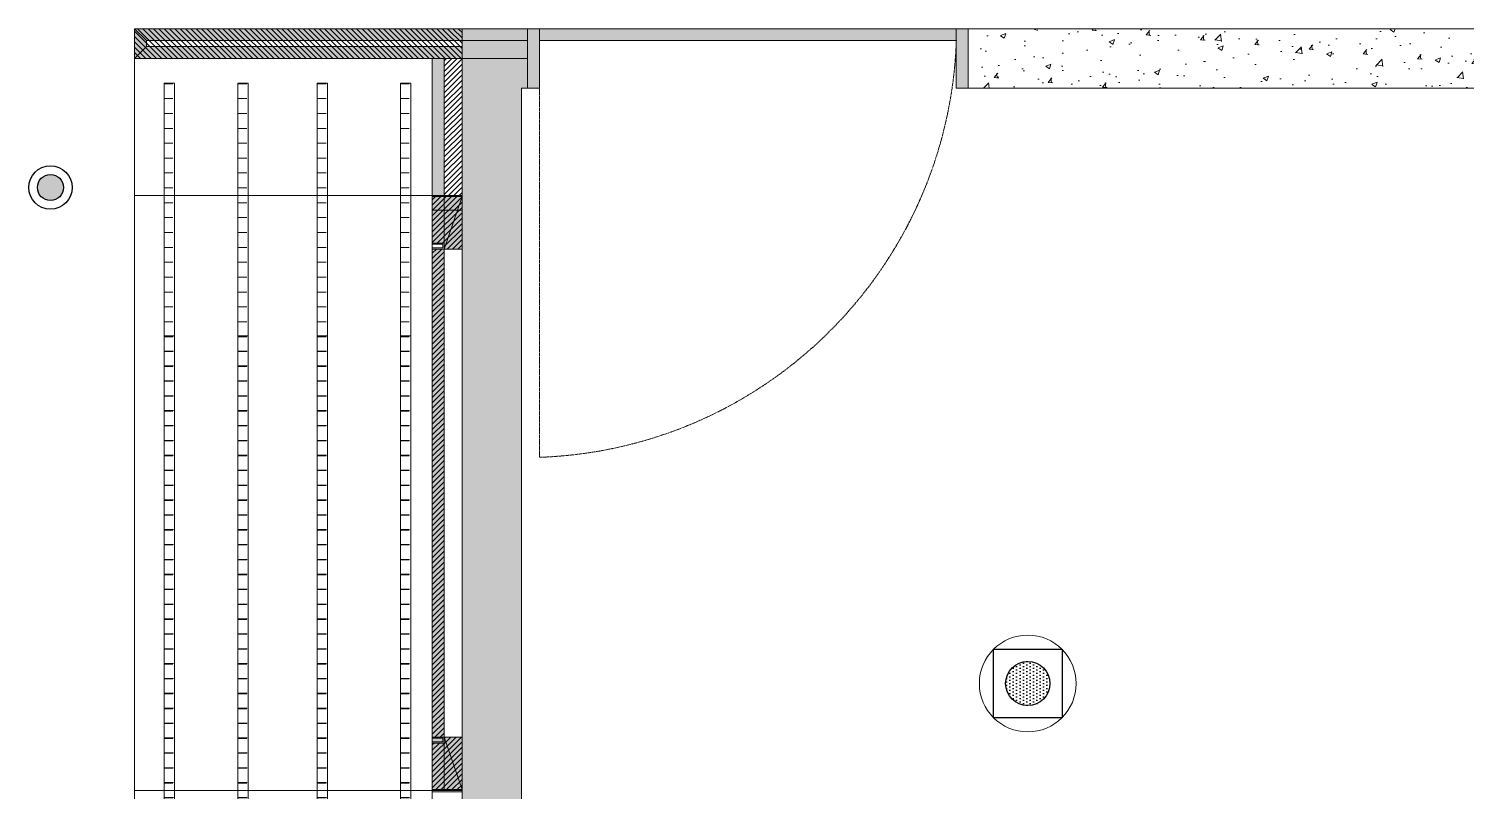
# Model space of a CAD drawing. Header units: millimetres. Extents: x 346472 to 732256, y -34068 to -15883.
# Drawn here: x 669427 to 671841, y -27201 to -25920 of the extents above; entities that cross this region are included whole.
import ezdxf

# ---------------------------------------------------------------- set-up
doc = ezdxf.new("R2010")
doc.units = ezdxf.units.MM
doc.header["$LTSCALE"] = 7
doc.linetypes.add('DASH', pattern=[0.35, 0.25, -0.1])
doc.linetypes.add('TRATTEGGIATA2', pattern=[9.525, 6.35, -3.175])
doc.layers.get('0').update_dxf_attribs({"lineweight": 0})
for name, color, linetype, lineweight in [('black lacquared metal', 1, 'Continuous', 9), ('EA7 furniture', 7, 'Continuous', 5), ('LIGHTING LAY OUT', 1, 'Continuous', 18), ('materials', 1, 'Continuous', 40), ('QUOTE', 251, 'Continuous', 5)]:
    doc.layers.add(name, color=color, linetype=linetype, lineweight=lineweight)
for name, color, linetype in [('LD_light', 253, 'Continuous'), ('mdf panels', 7, 'Continuous'), ('WALL', 7, 'Continuous'), ('walls', 7, 'Continuous'), ('消防', 5, 'Continuous')]:
    doc.layers.add(name, color=color, linetype=linetype)
pattern_1 = [(45, (295692.8057, -31476.3385), (-4.49012806, 4.49012806), [])]
pattern_2 = [(360, (662026.68, 165038.89), (1e-14, 25), [120, -15, 30, -15])]
pattern_3 = [(360, (661629.917, 165038.89), (1e-14, 25), [120, -15, 30, -15])]
pattern_4 = [(360, (661887.106, 165038.89), (1e-14, 25), [120, -15, 30, -15])]
pattern_5 = [(360, (661753.69, 165038.89), (1e-14, 25), [120, -15, 30, -15])]

# ---------------------------------------------------------------- blocks, each defined once
blk = doc.blocks.new('12333')
at = {"layer": 'LD_light'}
h = blk.add_hatch(dxfattribs=at)
h.set_pattern_fill('DOTS', color=6, scale=90.551181, angle=-90, style=0)
h.set_pattern_definition([(270, (572990.7953, 65339.9095), (5.65944882, -2.8297244), [0, -5.65944882])])
h.paths.add_polyline_path([(568486.6, -26655.3, 1), (568412.2, -26655.3, 1)])
at = {"layer": 'LD_light', "color": 6, "elevation": -2.1}
blk.add_lwpolyline([(568506.9, -26597.8), (568506.9, -26712.8), (568391.9, -26712.8), (568391.9, -26597.8)], close=True, dxfattribs=at)
at = {"layer": 'LD_light', "color": 6}
blk.add_circle((568449.4, -26655.3, -2.1), 37.2, dxfattribs=at)
at = {"layer": 'QUOTE', "color": 6, "lineweight": 5}
blk.add_circle((568449.4, -26655.3, -2.1), 81.3, dxfattribs=at)

msp = doc.modelspace()

# ---------------------------------------------------------------- hatches: boundary and pattern name
at = {"lineweight": 5, "ltscale": 100}
h = msp.add_hatch(color=0, dxfattribs=at)
h.dxf.hatch_style = 1
h.paths.add_polyline_path([(670154.7, -26289.6), (670154.7, -26201.6), (670124.7, -26289.6)], flags=17)
h.paths.add_polyline_path([(670154.7, -26201.6), (670124.7, -26201.6), (670124.7, -26289.6)])
h.paths.add_polyline_path([(670124.7, -26279.6), (670124.7, -26201.6), (670104.7, -26201.6), (670104.7, -26279.6)])
h.paths.add_polyline_path([(670124.7, -27197.6), (670124.7, -26289.6), (670104.7, -26289.6), (670104.7, -27197.6)])
h.paths.add_polyline_path([(670154.7, -27197.6), (670154.7, -27109.6), (670124.7, -27109.6)], flags=17)
h.paths.add_polyline_path([(670154.7, -27197.6), (670124.7, -27109.6), (670124.7, -27197.6)])
h = msp.add_hatch(color=8, dxfattribs=at)
h.dxf.hatch_style = 1
h.paths.add_polyline_path([(670154.7, -26289.6), (670154.7, -26201.6), (670124.7, -26289.6)], flags=17)
h.paths.add_polyline_path([(670154.7, -26201.6), (670124.7, -26201.6), (670124.7, -26289.6)])
h.paths.add_polyline_path([(670124.7, -26279.6), (670124.7, -26201.6), (670104.7, -26201.6), (670104.7, -26279.6)])
h.paths.add_polyline_path([(670124.7, -27197.6), (670124.7, -26289.6), (670104.7, -26289.6), (670104.7, -27197.6)])
h.paths.add_polyline_path([(670154.7, -27197.6), (670154.7, -27109.6), (670124.7, -27109.6)], flags=17)
h.paths.add_polyline_path([(670154.7, -27197.6), (670124.7, -27109.6), (670124.7, -27197.6)])
at = {"layer": 'EA7 furniture', "lineweight": 5}
h = msp.add_hatch(color=0, dxfattribs=at)
h.dxf.hatch_style = 1
h.paths.add_polyline_path([(670124.7, -25969.5), (670104.7, -25969.5), (670104.7, -26199.6), (670124.7, -26199.6)])
h = msp.add_hatch(color=8, dxfattribs=at)
h.dxf.hatch_style = 1
h.paths.add_polyline_path([(670124.7, -25969.5), (670104.7, -25969.5), (670104.7, -26199.6), (670124.7, -26199.6)])
at = {"layer": 'LIGHTING LAY OUT'}
h = msp.add_hatch(dxfattribs=at)
h.set_pattern_fill('ACAD_ISO08W100', color=1, scale=5)
h.set_pattern_definition([(360, (661629.23, 165463.095), (1e-14, 25), [120, -15, 30, -15])])
h.paths.add_polyline_path([(669654.3, -26011.1), (669654.3, -27961.6), (669671.8, -27961.6), (669671.8, -26011.1)])
h = msp.add_hatch(dxfattribs=at)
h.set_pattern_fill('ACAD_ISO08W100', color=8, scale=5)
h.set_pattern_definition([(360, (661629.23, 165463.095), (1e-14, 25), [120, -15, 30, -15])])
h.paths.add_polyline_path([(669654.3, -26011.1), (669654.3, -27961.6), (669671.8, -27961.6), (669671.8, -26011.1)])
h = msp.add_hatch(dxfattribs=at)
h.set_pattern_fill('ACAD_ISO08W100', color=1, scale=5)
h.set_pattern_definition([(360, (661753.003, 165463.095), (1e-14, 25), [120, -15, 30, -15])])
h.paths.add_polyline_path([(669778.1, -26011.1), (669778.1, -27961.6), (669795.6, -27961.6), (669795.6, -26011.1)])
h = msp.add_hatch(dxfattribs=at)
h.set_pattern_fill('ACAD_ISO08W100', color=8, scale=5)
h.set_pattern_definition([(360, (661753.003, 165463.095), (1e-14, 25), [120, -15, 30, -15])])
h.paths.add_polyline_path([(669778.1, -26011.1), (669778.1, -27961.6), (669795.6, -27961.6), (669795.6, -26011.1)])
h = msp.add_hatch(dxfattribs=at)
h.set_pattern_fill('ACAD_ISO08W100', color=1, scale=5)
h.set_pattern_definition([(360, (661886.42, 165463.095), (1e-14, 25), [120, -15, 30, -15])])
h.paths.add_polyline_path([(669911.5, -26011.1), (669911.5, -27961.6), (669929, -27961.6), (669929, -26011.1)])
h = msp.add_hatch(dxfattribs=at)
h.set_pattern_fill('ACAD_ISO08W100', color=8, scale=5)
h.set_pattern_definition([(360, (661886.42, 165463.095), (1e-14, 25), [120, -15, 30, -15])])
h.paths.add_polyline_path([(669911.5, -26011.1), (669911.5, -27961.6), (669929, -27961.6), (669929, -26011.1)])
h = msp.add_hatch(dxfattribs=at)
h.set_pattern_fill('ACAD_ISO08W100', color=1, scale=5)
h.set_pattern_definition([(360, (662025.993, 165463.095), (1e-14, 25), [120, -15, 30, -15])])
h.paths.add_polyline_path([(670051.1, -26011.1), (670051.1, -27961.6), (670068.6, -27961.6), (670068.6, -26011.1)])
h = msp.add_hatch(dxfattribs=at)
h.set_pattern_fill('ACAD_ISO08W100', color=8, scale=5)
h.set_pattern_definition([(360, (662025.993, 165463.095), (1e-14, 25), [120, -15, 30, -15])])
h.paths.add_polyline_path([(670051.1, -26011.1), (670051.1, -27961.6), (670068.6, -27961.6), (670068.6, -26011.1)])
h = msp.add_hatch(dxfattribs=at)
h.set_pattern_fill('ACAD_ISO08W100', color=1, scale=5)
h.set_pattern_definition(pattern_3)
h.paths.add_polyline_path([(669655, -26435.3), (669655, -28385.8), (669672.5, -28385.8), (669672.5, -26435.3)])
h = msp.add_hatch(dxfattribs=at)
h.set_pattern_fill('ACAD_ISO08W100', color=8, scale=5)
h.set_pattern_definition(pattern_3)
h.paths.add_polyline_path([(669655, -26435.3), (669655, -28385.8), (669672.5, -28385.8), (669672.5, -26435.3)])
h = msp.add_hatch(dxfattribs=at)
h.set_pattern_fill('ACAD_ISO08W100', color=1, scale=5)
h.set_pattern_definition(pattern_5)
h.paths.add_polyline_path([(669778.8, -26435.3), (669778.8, -28385.8), (669796.3, -28385.8), (669796.3, -26435.3)])
h = msp.add_hatch(dxfattribs=at)
h.set_pattern_fill('ACAD_ISO08W100', color=8, scale=5)
h.set_pattern_definition(pattern_5)
h.paths.add_polyline_path([(669778.8, -26435.3), (669778.8, -28385.8), (669796.3, -28385.8), (669796.3, -26435.3)])
h = msp.add_hatch(dxfattribs=at)
h.set_pattern_fill('ACAD_ISO08W100', color=1, scale=5)
h.set_pattern_definition(pattern_4)
h.paths.add_polyline_path([(669912.2, -26435.3), (669912.2, -28385.8), (669929.7, -28385.8), (669929.7, -26435.3)])
h = msp.add_hatch(dxfattribs=at)
h.set_pattern_fill('ACAD_ISO08W100', color=8, scale=5)
h.set_pattern_definition(pattern_4)
h.paths.add_polyline_path([(669912.2, -26435.3), (669912.2, -28385.8), (669929.7, -28385.8), (669929.7, -26435.3)])
h = msp.add_hatch(dxfattribs=at)
h.set_pattern_fill('ACAD_ISO08W100', color=1, scale=5)
h.set_pattern_definition(pattern_2)
h.paths.add_polyline_path([(670051.8, -26435.3), (670051.8, -28385.8), (670069.2, -28385.8), (670069.2, -26435.3)])
h = msp.add_hatch(dxfattribs=at)
h.set_pattern_fill('ACAD_ISO08W100', color=8, scale=5)
h.set_pattern_definition(pattern_2)
h.paths.add_polyline_path([(670051.8, -26435.3), (670051.8, -28385.8), (670069.2, -28385.8), (670069.2, -26435.3)])
at = {"layer": 'materials', "lineweight": 5}
h = msp.add_hatch(color=0, dxfattribs=at)
h.dxf.hatch_style = 1
h.paths.add_polyline_path([(670284.7, -25919.5), (670264.7, -25919.5), (670264.7, -25939.5), (670264.7, -26019.5), (670284.7, -26019.5)])
h = msp.add_hatch(color=8, dxfattribs=at)
h.dxf.hatch_style = 1
h.paths.add_polyline_path([(670284.7, -25919.5), (670264.7, -25919.5), (670264.7, -25939.5), (670264.7, -26019.5), (670284.7, -26019.5)])
h = msp.add_hatch(color=0, dxfattribs=at)
h.dxf.hatch_style = 1
h.paths.add_polyline_path([(671004.7, -25919.5), (670984.7, -25919.5), (670984.7, -25939.5), (670984.7, -26019.5), (671004.7, -26019.5)])
h = msp.add_hatch(color=8, dxfattribs=at)
h.dxf.hatch_style = 1
h.paths.add_polyline_path([(671004.7, -25919.5), (670984.7, -25919.5), (670984.7, -25939.5), (670984.7, -26019.5), (671004.7, -26019.5)])
at = {"layer": 'mdf panels', "lineweight": 5}
h = msp.add_hatch(dxfattribs=at)
h.set_pattern_fill('ANSI31', color=0, scale=2)
h.set_pattern_definition(pattern_1)
h.paths.add_polyline_path([(670124.7, -27119.6), (670124.7, -27197.6), (670104.7, -27197.6), (670104.7, -27119.6)])
h.paths.add_polyline_path([(670154.7, -27109.6), (670154.7, -27197.6), (670124.7, -27109.6)], flags=17)
h.paths.add_polyline_path([(670154.7, -27197.6), (670124.7, -27197.6), (670124.7, -27119.6), (670124.7, -27109.6)], flags=17)
h.paths.add_polyline_path([(670154.7, -26201.6), (670154.7, -26289.6), (670124.7, -26201.6)], flags=17)
h.paths.add_polyline_path([(670154.7, -26289.6), (670124.7, -26289.6), (670124.7, -26201.6)], flags=17)
h.paths.add_polyline_path([(670104.7, -26289.6), (670124.7, -26289.6), (670124.7, -27109.6), (670104.7, -27109.6)])
h.paths.add_polyline_path([(670124.7, -26279.6), (670104.7, -26279.6), (670104.7, -26201.6), (670124.7, -26201.6)])
h = msp.add_hatch(dxfattribs=at)
h.set_pattern_fill('ANSI31', color=8, scale=2)
h.set_pattern_definition(pattern_1)
h.paths.add_polyline_path([(670124.7, -27119.6), (670124.7, -27197.6), (670104.7, -27197.6), (670104.7, -27119.6)])
h.paths.add_polyline_path([(670154.7, -27109.6), (670154.7, -27197.6), (670124.7, -27109.6)], flags=17)
h.paths.add_polyline_path([(670154.7, -27197.6), (670124.7, -27197.6), (670124.7, -27119.6), (670124.7, -27109.6)], flags=17)
h.paths.add_polyline_path([(670154.7, -26201.6), (670154.7, -26289.6), (670124.7, -26201.6)], flags=17)
h.paths.add_polyline_path([(670154.7, -26289.6), (670124.7, -26289.6), (670124.7, -26201.6)], flags=17)
h.paths.add_polyline_path([(670104.7, -26289.6), (670124.7, -26289.6), (670124.7, -27109.6), (670104.7, -27109.6)])
h.paths.add_polyline_path([(670124.7, -26279.6), (670104.7, -26279.6), (670104.7, -26201.6), (670124.7, -26201.6)])
at = {"layer": 'WALL', "lineweight": 5}
h = msp.add_hatch(color=0, dxfattribs=at)
h.dxf.hatch_style = 1
h.paths.add_polyline_path([(669624.7, -25939.5), (669604.7, -25919.5), (670264.7, -25919.5), (670264.7, -25939.5)])
h = msp.add_hatch(color=0, dxfattribs=at)
h.dxf.hatch_style = 1
h.paths.add_polyline_path([(669604.7, -25969.5), (669604.7, -25919.5), (669624.7, -25939.5), (669624.7, -25949.5)])
h = msp.add_hatch(color=8, dxfattribs=at)
h.dxf.hatch_style = 1
h.paths.add_polyline_path([(669624.7, -25939.5), (669604.7, -25919.5), (670264.7, -25919.5), (670264.7, -25939.5)])
h = msp.add_hatch(color=8, dxfattribs=at)
h.dxf.hatch_style = 1
h.paths.add_polyline_path([(669604.7, -25969.5), (669604.7, -25919.5), (669624.7, -25939.5), (669624.7, -25949.5)])
h = msp.add_hatch(color=0, dxfattribs=at)
h.dxf.hatch_style = 1
h.paths.add_polyline_path([(670284.7, -25939.5), (670284.7, -25919.5), (670984.7, -25919.5), (670984.7, -25939.5)])
h = msp.add_hatch(color=8, dxfattribs=at)
h.dxf.hatch_style = 1
h.paths.add_polyline_path([(670284.7, -25939.5), (670284.7, -25919.5), (670984.7, -25919.5), (670984.7, -25939.5)])
h = msp.add_hatch(color=0, dxfattribs=at)
h.dxf.hatch_style = 1
h.paths.add_polyline_path([(669624.7, -25949.5), (669604.7, -25969.5), (670154.7, -25969.5), (670154.7, -25949.5)])
h = msp.add_hatch(color=8, dxfattribs=at)
h.dxf.hatch_style = 1
h.paths.add_polyline_path([(669624.7, -25949.5), (669604.7, -25969.5), (670154.7, -25969.5), (670154.7, -25949.5)])
at = {"layer": 'walls', "lineweight": 5}
h = msp.add_hatch(dxfattribs=at)
h.set_pattern_fill('AR-CONC', color=8, scale=0.5)
h.paths.add_polyline_path([(671004.7, -25919.5), (671920.6, -25919.5), (671920.6, -26019.5), (671004.7, -26019.5)])
h = msp.add_hatch(dxfattribs=at)
h.set_pattern_fill('AR-CONC', color=8, scale=0.5)
edge = h.paths.add_edge_path()
edge.add_arc((663310.5, -95834.4), 67668.4, 84.053864, 84.19498)
edge.add_line((670154.7, -28513), (670154.7, -25939.5))
edge.add_line((670154.7, -25939.5), (670264.7, -25939.5))
edge.add_line((670264.7, -25939.5), (670264.7, -26019.5))
edge.add_line((670264.7, -26019.5), (670254.7, -26019.5))
edge.add_line((670254.7, -26019.5), (670254.7, -28442.8))
edge.add_line((670254.7, -28442.8), (670328.8, -28450.5))
edge.add_line((670328.8, -28450.5), (670320.5, -28530.1))
h = msp.add_hatch(dxfattribs=at)
h.set_pattern_fill('AR-CONC', color=8, scale=0.5)
edge = h.paths.add_edge_path()
edge.add_arc((663310.5, -95834.4), 67668.4, 84.053864, 84.19498)
edge.add_line((670154.7, -28513), (670154.7, -25939.5))
edge.add_line((670154.7, -25939.5), (670264.7, -25939.5))
edge.add_line((670264.7, -25939.5), (670264.7, -26019.5))
edge.add_line((670264.7, -26019.5), (670254.7, -26019.5))
edge.add_line((670254.7, -26019.5), (670254.7, -28442.8))
edge.add_line((670254.7, -28442.8), (670328.8, -28450.5))
edge.add_line((670328.8, -28450.5), (670320.5, -28530.1))
at = {"layer": '消防', "ltscale": 2}
msp.add_hatch(color=5, dxfattribs=at).paths.add_polyline_path([(669485.4, -26186.3, 1), (669441.6, -26186.3, 1)])

# ---------------------------------------------------------------- linework, layer by layer
at = {"layer": 'black lacquared metal', "color": 0, "lineweight": 5, "elevation": -0.1}
for points in [[(670154.7, -27199.6), (670154.7, -26199.6), (669604.7, -26199.6), (669604.7, -27199.6)], [(670154.7, -26199.6), (670154.7, -26201.6), (670104.7, -26201.6), (670104.7, -26199.6)], [(670154.7, -27199.6), (670154.7, -27197.6), (670104.7, -27197.6), (670104.7, -27199.6)], [(670154.7, -27199.6), (670154.7, -27201.6), (670104.7, -27201.6), (670104.7, -27199.6)]]:
    msp.add_lwpolyline(points, close=True, dxfattribs=at)
at = {"layer": 'black lacquared metal', "color": 8, "lineweight": 5, "elevation": -0.1}
for points in [[(670154.7, -27199.6), (670154.7, -26199.6), (669604.7, -26199.6), (669604.7, -27199.6)], [(670154.7, -26199.6), (670154.7, -26201.6), (670104.7, -26201.6), (670104.7, -26199.6)], [(670154.7, -27199.6), (670154.7, -27197.6), (670104.7, -27197.6), (670104.7, -27199.6)], [(670154.7, -27199.6), (670154.7, -27201.6), (670104.7, -27201.6), (670104.7, -27199.6)]]:
    msp.add_lwpolyline(points, close=True, dxfattribs=at)
at = {"layer": 'black lacquared metal', "color": 0, "linetype": 'TRATTEGGIATA2', "lineweight": 5, "elevation": -0.1}
msp.add_lwpolyline([(670154.7, -27199.6), (670154.7, -26199.6), (670104.7, -26199.6), (670104.7, -27199.6)], close=True, dxfattribs=at)
msp.add_lwpolyline([(670154.7, -27199.6), (670154.7, -26199.6), (670104.7, -26199.6), (670104.7, -27199.6)], close=True, dxfattribs=at)
at = {"layer": 'black lacquared metal', "color": 8, "linetype": 'TRATTEGGIATA2', "lineweight": 5, "elevation": -0.1}
msp.add_lwpolyline([(670154.7, -27199.6), (670154.7, -26199.6), (670104.7, -26199.6), (670104.7, -27199.6)], close=True, dxfattribs=at)
msp.add_lwpolyline([(670154.7, -27199.6), (670154.7, -26199.6), (670104.7, -26199.6), (670104.7, -27199.6)], close=True, dxfattribs=at)
at = {"layer": 'EA7 furniture', "color": 0, "lineweight": 5}
for p, q in [((669604.7, -25969.5, 0.2), (669604.7, -25919.5, 0.2)), ((669604.7, -25919.5, 0.2), (670154.7, -25919.5, 0.2)), ((670154.7, -25919.5, 0.2), (669604.7, -25919.5, 0.2)), ((669604.7, -25919.5, 0.2), (669604.7, -25969.5, 0.2)), ((669604.7, -25919.5, 0.2), (670264.7, -25919.5, 0.2)), ((669604.7, -25969.5, 0.2), (669604.7, -25919.5, 0.2)), ((670154, -25919.5, 0.2), (670284.7, -25919.5, 0.2)), ((670154.7, -25919.5, 0.2), (670154.7, -25969.5, 0.2)), ((670154.7, -25919.5, 0.2), (670154.7, -25919.5, 0.2)), ((670264.7, -25919.5, 0.2), (670264.7, -25969.5, 0.2)), ((671004.7, -25919.5, 0.2), (671024.7, -25919.5, 0.1)), ((670154.7, -25969.5, 0.2), (670154.7, -25949.5, 0.2)), ((670154.7, -25969.5, 0.2), (669604.7, -25969.5, 0.2)), ((669604.7, -25969.5, 0.2), (670154.7, -25969.5, 0.2)), ((670264.7, -25969.5, 0.2), (669604.7, -25969.5, 0.2)), ((670104.7, -26224.3, 0.2), (670104.7, -25969.5, 0.2)), ((670124.7, -26224.3, 0.2), (670124.7, -25969.5, 0.2))]:
    msp.add_line(p, q, dxfattribs=at)
at = {"layer": 'EA7 furniture', "color": 8, "lineweight": 5}
for p, q in [((669604.7, -25969.5, 0.2), (669604.7, -25919.5, 0.2)), ((669604.7, -25919.5, 0.2), (670154.7, -25919.5, 0.2)), ((670154.7, -25919.5, 0.2), (669604.7, -25919.5, 0.2)), ((669604.7, -25919.5, 0.2), (669604.7, -25969.5, 0.2)), ((669604.7, -25919.5, 0.2), (670264.7, -25919.5, 0.2)), ((669604.7, -25969.5, 0.2), (669604.7, -25919.5, 0.2)), ((670154, -25919.5, 0.2), (670284.7, -25919.5, 0.2)), ((670154.7, -25919.5, 0.2), (670154.7, -25969.5, 0.2)), ((670154.7, -25919.5, 0.2), (670154.7, -25919.5, 0.2)), ((670264.7, -25919.5, 0.2), (670264.7, -25969.5, 0.2)), ((671004.7, -25919.5, 0.2), (671024.7, -25919.5, 0.1)), ((670154.7, -25969.5, 0.2), (670154.7, -25949.5, 0.2)), ((670154.7, -25969.5, 0.2), (669604.7, -25969.5, 0.2)), ((669604.7, -25969.5, 0.2), (670154.7, -25969.5, 0.2)), ((670264.7, -25969.5, 0.2), (669604.7, -25969.5, 0.2)), ((670104.7, -26224.3, 0.2), (670104.7, -25969.5, 0.2)), ((670124.7, -26224.3, 0.2), (670124.7, -25969.5, 0.2))]:
    msp.add_line(p, q, dxfattribs=at)
at = {"layer": 'EA7 furniture', "color": 0, "linetype": 'Continuous', "lineweight": 5}
for p, q in [((669650.5, -25969.5, 0.2), (669604.7, -25923.7, 0.2)), ((669659.5, -25969.5, 0.2), (669609.5, -25919.5, 0.2)), ((669668.5, -25969.5, 0.2), (669618.5, -25919.5, 0.2)), ((669677.5, -25969.5, 0.2), (669627.5, -25919.5, 0.2)), ((669686.4, -25969.5, 0.2), (669636.4, -25919.5, 0.2)), ((669695.4, -25969.5, 0.2), (669645.4, -25919.5, 0.2)), ((669704.4, -25969.5, 0.2), (669654.4, -25919.5, 0.2)), ((669713.4, -25969.5, 0.2), (669663.4, -25919.5, 0.2)), ((669722.4, -25969.5, 0.2), (669672.4, -25919.5, 0.2)), ((669731.3, -25969.5, 0.2), (669681.3, -25919.5, 0.2)), ((669740.3, -25969.5, 0.2), (669690.3, -25919.5, 0.2)), ((669749.3, -25969.5, 0.2), (669699.3, -25919.5, 0.2)), ((669758.3, -25969.5, 0.2), (669708.3, -25919.5, 0.2)), ((669767.3, -25969.5, 0.2), (669717.3, -25919.5, 0.2)), ((669776.2, -25969.5, 0.2), (669726.2, -25919.5, 0.2)), ((669785.2, -25969.5, 0.2), (669735.2, -25919.5, 0.2)), ((669794.2, -25969.5, 0.2), (669744.2, -25919.5, 0.2)), ((669803.2, -25969.5, 0.2), (669753.2, -25919.5, 0.2)), ((669812.2, -25969.5, 0.2), (669762.2, -25919.5, 0.2)), ((669821.1, -25969.5, 0.2), (669771.1, -25919.5, 0.2)), ((669830.1, -25969.5, 0.2), (669780.1, -25919.5, 0.2)), ((669839.1, -25969.5, 0.2), (669789.1, -25919.5, 0.2)), ((669848.1, -25969.5, 0.2), (669798.1, -25919.5, 0.2)), ((669857.1, -25969.5, 0.2), (669807.1, -25919.5, 0.2)), ((669866.1, -25969.5, 0.2), (669816.1, -25919.5, 0.2)), ((669875, -25969.5, 0.2), (669825, -25919.5, 0.2)), ((669884, -25969.5, 0.2), (669834, -25919.5, 0.2)), ((669893, -25969.5, 0.2), (669843, -25919.5, 0.2)), ((669902, -25969.5, 0.2), (669852, -25919.5, 0.2)), ((669911, -25969.5, 0.2), (669861, -25919.5, 0.2)), ((669919.9, -25969.5, 0.2), (669869.9, -25919.5, 0.2)), ((669928.9, -25969.5, 0.2), (669878.9, -25919.5, 0.2)), ((669937.9, -25969.5, 0.2), (669887.9, -25919.5, 0.2)), ((669946.9, -25969.5, 0.2), (669896.9, -25919.5, 0.2)), ((669955.9, -25969.5, 0.2), (669905.9, -25919.5, 0.2)), ((669964.8, -25969.5, 0.2), (669914.8, -25919.5, 0.2)), ((669973.8, -25969.5, 0.2), (669923.8, -25919.5, 0.2)), ((669982.8, -25969.5, 0.2), (669932.8, -25919.5, 0.2)), ((669991.8, -25969.5, 0.2), (669941.8, -25919.5, 0.2)), ((670000.8, -25969.5, 0.2), (669950.8, -25919.5, 0.2)), ((670009.7, -25969.5, 0.2), (669959.7, -25919.5, 0.2)), ((670018.7, -25969.5, 0.2), (669968.7, -25919.5, 0.2)), ((670027.7, -25969.5, 0.2), (669977.7, -25919.5, 0.2)), ((670036.7, -25969.5, 0.2), (669986.7, -25919.5, 0.2)), ((670045.7, -25969.5, 0.2), (669995.7, -25919.5, 0.2)), ((670054.6, -25969.5, 0.2), (670004.6, -25919.5, 0.2)), ((670063.6, -25969.5, 0.2), (670013.6, -25919.5, 0.2)), ((670072.6, -25969.5, 0.2), (670022.6, -25919.5, 0.2)), ((670081.6, -25969.5, 0.2), (670031.6, -25919.5, 0.2)), ((670090.6, -25969.5, 0.2), (670040.6, -25919.5, 0.2)), ((670099.5, -25969.5, 0.2), (670049.5, -25919.5, 0.2)), ((670108.5, -25969.5, 0.2), (670058.5, -25919.5, 0.2)), ((670117.5, -25969.5, 0.2), (670067.5, -25919.5, 0.2)), ((670126.5, -25969.5, 0.2), (670076.5, -25919.5, 0.2)), ((670135.5, -25969.5, 0.2), (670085.5, -25919.5, 0.2)), ((670144.4, -25969.5, 0.2), (670094.4, -25919.5, 0.2)), ((670153.4, -25969.5, 0.2), (670103.4, -25919.5, 0.2)), ((670154.7, -25961.8, 0.2), (670112.4, -25919.5, 0.2)), ((670154.7, -25952.9, 0.2), (670121.4, -25919.5, 0.2)), ((670154.7, -25943.9, 0.2), (670130.4, -25919.5, 0.2)), ((670154.7, -25934.9, 0.2), (670139.3, -25919.5, 0.2)), ((670154.7, -25925.9, 0.2), (670148.3, -25919.5, 0.2)), ((669641.5, -25969.5, 0.2), (669604.7, -25932.7, 0.2)), ((669632.6, -25969.5, 0.2), (669604.7, -25941.7, 0.2)), ((669623.6, -25969.5, 0.2), (669604.7, -25950.7, 0.2)), ((669614.6, -25969.5, 0.2), (669604.7, -25959.6, 0.2)), ((669605.6, -25969.5, 0.2), (669604.7, -25968.6, 0.2)), ((670124.7, -25973.3, 0.2), (670128.5, -25969.5, 0.2)), ((670124.7, -25982.3, 0.2), (670137.5, -25969.5, 0.2)), ((670124.7, -25991.3, 0.2), (670146.5, -25969.5, 0.2)), ((670124.7, -26000.3, 0.2), (670154.7, -25970.3, 0.2)), ((670124.7, -26009.3, 0.2), (670154.7, -25979.3, 0.2)), ((670124.7, -26018.2, 0.2), (670154.7, -25988.2, 0.2)), ((670124.7, -26027.2, 0.2), (670154.7, -25997.2, 0.2)), ((670124.7, -26036.2, 0.2), (670154.7, -26006.2, 0.2)), ((670124.7, -26045.2, 0.2), (670154.7, -26015.2, 0.2)), ((670124.7, -26054.2, 0.2), (670154.7, -26024.2, 0.2)), ((670124.7, -26063.1, 0.2), (670154.7, -26033.1, 0.2)), ((670124.7, -26072.1, 0.2), (670154.7, -26042.1, 0.2)), ((670124.7, -26081.1, 0.2), (670154.7, -26051.1, 0.2)), ((670124.7, -26090.1, 0.2), (670154.7, -26060.1, 0.2)), ((670124.7, -26099.1, 0.2), (670154.7, -26069.1, 0.2)), ((670124.7, -26108, 0.2), (670154.7, -26078, 0.2)), ((670124.7, -26117, 0.2), (670154.7, -26087, 0.2)), ((670124.7, -26126, 0.2), (670154.7, -26096, 0.2)), ((670124.7, -26135, 0.2), (670154.7, -26105, 0.2)), ((670124.7, -26144, 0.2), (670154.7, -26114, 0.2)), ((670124.7, -26152.9, 0.2), (670154.7, -26122.9, 0.2)), ((670124.7, -26161.9, 0.2), (670154.7, -26131.9, 0.2)), ((670124.7, -26170.9, 0.2), (670154.7, -26140.9, 0.2)), ((670124.7, -26179.9, 0.2), (670154.7, -26149.9, 0.2)), ((670124.7, -26188.9, 0.2), (670154.7, -26158.9, 0.2)), ((670124.7, -26197.9, 0.2), (670154.7, -26167.9, 0.2)), ((670131.9, -26199.6, 0.2), (670154.7, -26176.8, 0.2)), ((670140.9, -26199.6, 0.2), (670154.7, -26185.8, 0.2)), ((670149.9, -26199.6, 0.2), (670154.7, -26194.8, 0.2))]:
    msp.add_line(p, q, dxfattribs=at)
at = {"layer": 'EA7 furniture', "color": 8, "linetype": 'Continuous', "lineweight": 5}
for p, q in [((669650.5, -25969.5, 0.2), (669604.7, -25923.7, 0.2)), ((669659.5, -25969.5, 0.2), (669609.5, -25919.5, 0.2)), ((669668.5, -25969.5, 0.2), (669618.5, -25919.5, 0.2)), ((669677.5, -25969.5, 0.2), (669627.5, -25919.5, 0.2)), ((669686.4, -25969.5, 0.2), (669636.4, -25919.5, 0.2)), ((669695.4, -25969.5, 0.2), (669645.4, -25919.5, 0.2)), ((669704.4, -25969.5, 0.2), (669654.4, -25919.5, 0.2)), ((669713.4, -25969.5, 0.2), (669663.4, -25919.5, 0.2)), ((669722.4, -25969.5, 0.2), (669672.4, -25919.5, 0.2)), ((669731.3, -25969.5, 0.2), (669681.3, -25919.5, 0.2)), ((669740.3, -25969.5, 0.2), (669690.3, -25919.5, 0.2)), ((669749.3, -25969.5, 0.2), (669699.3, -25919.5, 0.2)), ((669758.3, -25969.5, 0.2), (669708.3, -25919.5, 0.2)), ((669767.3, -25969.5, 0.2), (669717.3, -25919.5, 0.2)), ((669776.2, -25969.5, 0.2), (669726.2, -25919.5, 0.2)), ((669785.2, -25969.5, 0.2), (669735.2, -25919.5, 0.2)), ((669794.2, -25969.5, 0.2), (669744.2, -25919.5, 0.2)), ((669803.2, -25969.5, 0.2), (669753.2, -25919.5, 0.2)), ((669812.2, -25969.5, 0.2), (669762.2, -25919.5, 0.2)), ((669821.1, -25969.5, 0.2), (669771.1, -25919.5, 0.2)), ((669830.1, -25969.5, 0.2), (669780.1, -25919.5, 0.2)), ((669839.1, -25969.5, 0.2), (669789.1, -25919.5, 0.2)), ((669848.1, -25969.5, 0.2), (669798.1, -25919.5, 0.2)), ((669857.1, -25969.5, 0.2), (669807.1, -25919.5, 0.2)), ((669866.1, -25969.5, 0.2), (669816.1, -25919.5, 0.2)), ((669875, -25969.5, 0.2), (669825, -25919.5, 0.2)), ((669884, -25969.5, 0.2), (669834, -25919.5, 0.2)), ((669893, -25969.5, 0.2), (669843, -25919.5, 0.2)), ((669902, -25969.5, 0.2), (669852, -25919.5, 0.2)), ((669911, -25969.5, 0.2), (669861, -25919.5, 0.2)), ((669919.9, -25969.5, 0.2), (669869.9, -25919.5, 0.2)), ((669928.9, -25969.5, 0.2), (669878.9, -25919.5, 0.2)), ((669937.9, -25969.5, 0.2), (669887.9, -25919.5, 0.2)), ((669946.9, -25969.5, 0.2), (669896.9, -25919.5, 0.2)), ((669955.9, -25969.5, 0.2), (669905.9, -25919.5, 0.2)), ((669964.8, -25969.5, 0.2), (669914.8, -25919.5, 0.2)), ((669973.8, -25969.5, 0.2), (669923.8, -25919.5, 0.2)), ((669982.8, -25969.5, 0.2), (669932.8, -25919.5, 0.2)), ((669991.8, -25969.5, 0.2), (669941.8, -25919.5, 0.2)), ((670000.8, -25969.5, 0.2), (669950.8, -25919.5, 0.2)), ((670009.7, -25969.5, 0.2), (669959.7, -25919.5, 0.2)), ((670018.7, -25969.5, 0.2), (669968.7, -25919.5, 0.2)), ((670027.7, -25969.5, 0.2), (669977.7, -25919.5, 0.2)), ((670036.7, -25969.5, 0.2), (669986.7, -25919.5, 0.2)), ((670045.7, -25969.5, 0.2), (669995.7, -25919.5, 0.2)), ((670054.6, -25969.5, 0.2), (670004.6, -25919.5, 0.2)), ((670063.6, -25969.5, 0.2), (670013.6, -25919.5, 0.2)), ((670072.6, -25969.5, 0.2), (670022.6, -25919.5, 0.2)), ((670081.6, -25969.5, 0.2), (670031.6, -25919.5, 0.2)), ((670090.6, -25969.5, 0.2), (670040.6, -25919.5, 0.2)), ((670099.5, -25969.5, 0.2), (670049.5, -25919.5, 0.2)), ((670108.5, -25969.5, 0.2), (670058.5, -25919.5, 0.2)), ((670117.5, -25969.5, 0.2), (670067.5, -25919.5, 0.2)), ((670126.5, -25969.5, 0.2), (670076.5, -25919.5, 0.2)), ((670135.5, -25969.5, 0.2), (670085.5, -25919.5, 0.2)), ((670144.4, -25969.5, 0.2), (670094.4, -25919.5, 0.2)), ((670153.4, -25969.5, 0.2), (670103.4, -25919.5, 0.2)), ((670154.7, -25961.8, 0.2), (670112.4, -25919.5, 0.2)), ((670154.7, -25952.9, 0.2), (670121.4, -25919.5, 0.2)), ((670154.7, -25943.9, 0.2), (670130.4, -25919.5, 0.2)), ((670154.7, -25934.9, 0.2), (670139.3, -25919.5, 0.2)), ((670154.7, -25925.9, 0.2), (670148.3, -25919.5, 0.2)), ((669641.5, -25969.5, 0.2), (669604.7, -25932.7, 0.2)), ((669632.6, -25969.5, 0.2), (669604.7, -25941.7, 0.2)), ((669623.6, -25969.5, 0.2), (669604.7, -25950.7, 0.2)), ((669614.6, -25969.5, 0.2), (669604.7, -25959.6, 0.2)), ((669605.6, -25969.5, 0.2), (669604.7, -25968.6, 0.2)), ((670124.7, -25973.3, 0.2), (670128.5, -25969.5, 0.2)), ((670124.7, -25982.3, 0.2), (670137.5, -25969.5, 0.2)), ((670124.7, -25991.3, 0.2), (670146.5, -25969.5, 0.2)), ((670124.7, -26000.3, 0.2), (670154.7, -25970.3, 0.2)), ((670124.7, -26009.3, 0.2), (670154.7, -25979.3, 0.2)), ((670124.7, -26018.2, 0.2), (670154.7, -25988.2, 0.2)), ((670124.7, -26027.2, 0.2), (670154.7, -25997.2, 0.2)), ((670124.7, -26036.2, 0.2), (670154.7, -26006.2, 0.2)), ((670124.7, -26045.2, 0.2), (670154.7, -26015.2, 0.2)), ((670124.7, -26054.2, 0.2), (670154.7, -26024.2, 0.2)), ((670124.7, -26063.1, 0.2), (670154.7, -26033.1, 0.2)), ((670124.7, -26072.1, 0.2), (670154.7, -26042.1, 0.2)), ((670124.7, -26081.1, 0.2), (670154.7, -26051.1, 0.2)), ((670124.7, -26090.1, 0.2), (670154.7, -26060.1, 0.2)), ((670124.7, -26099.1, 0.2), (670154.7, -26069.1, 0.2)), ((670124.7, -26108, 0.2), (670154.7, -26078, 0.2)), ((670124.7, -26117, 0.2), (670154.7, -26087, 0.2)), ((670124.7, -26126, 0.2), (670154.7, -26096, 0.2)), ((670124.7, -26135, 0.2), (670154.7, -26105, 0.2)), ((670124.7, -26144, 0.2), (670154.7, -26114, 0.2)), ((670124.7, -26152.9, 0.2), (670154.7, -26122.9, 0.2)), ((670124.7, -26161.9, 0.2), (670154.7, -26131.9, 0.2)), ((670124.7, -26170.9, 0.2), (670154.7, -26140.9, 0.2)), ((670124.7, -26179.9, 0.2), (670154.7, -26149.9, 0.2)), ((670124.7, -26188.9, 0.2), (670154.7, -26158.9, 0.2)), ((670124.7, -26197.9, 0.2), (670154.7, -26167.9, 0.2)), ((670131.9, -26199.6, 0.2), (670154.7, -26176.8, 0.2)), ((670140.9, -26199.6, 0.2), (670154.7, -26185.8, 0.2)), ((670149.9, -26199.6, 0.2), (670154.7, -26194.8, 0.2))]:
    msp.add_line(p, q, dxfattribs=at)
at = {"layer": 'LIGHTING LAY OUT'}
for points, elevation in [([(669654.3, -26011.1), (669654.3, -27961.6), (669671.8, -27961.6), (669671.8, -26011.1)], 0.2), ([(669778.1, -26011.1), (669778.1, -27961.6), (669795.6, -27961.6), (669795.6, -26011.1)], 0.2), ([(669911.5, -26011.1), (669911.5, -27961.6), (669929, -27961.6), (669929, -26011.1)], 0.2), ([(670051.1, -26011.1), (670051.1, -27961.6), (670068.6, -27961.6), (670068.6, -26011.1)], 0.2), ([(669654.3, -26435.3), (669654.3, -28385.8), (669671.8, -28385.8), (669671.8, -26435.3)], -0.1), ([(669778.1, -26435.3), (669778.1, -28385.8), (669795.6, -28385.8), (669795.6, -26435.3)], -0.1), ([(669911.5, -26435.3), (669911.5, -28385.8), (669929, -28385.8), (669929, -26435.3)], -0.1), ([(670051.1, -26435.3), (670051.1, -28385.8), (670068.6, -28385.8), (670068.6, -26435.3)], -0.1)]:
    msp.add_lwpolyline(points, close=True, dxfattribs=dict(at, elevation=elevation))
at = {"layer": 'LIGHTING LAY OUT', "color": 8}
for points, elevation in [([(669654.3, -26011.1), (669654.3, -27961.6), (669671.8, -27961.6), (669671.8, -26011.1)], 0.2), ([(669778.1, -26011.1), (669778.1, -27961.6), (669795.6, -27961.6), (669795.6, -26011.1)], 0.2), ([(669911.5, -26011.1), (669911.5, -27961.6), (669929, -27961.6), (669929, -26011.1)], 0.2), ([(670051.1, -26011.1), (670051.1, -27961.6), (670068.6, -27961.6), (670068.6, -26011.1)], 0.2), ([(669654.3, -26435.3), (669654.3, -28385.8), (669671.8, -28385.8), (669671.8, -26435.3)], -0.1), ([(669778.1, -26435.3), (669778.1, -28385.8), (669795.6, -28385.8), (669795.6, -26435.3)], -0.1), ([(669911.5, -26435.3), (669911.5, -28385.8), (669929, -28385.8), (669929, -26435.3)], -0.1), ([(670051.1, -26435.3), (670051.1, -28385.8), (670068.6, -28385.8), (670068.6, -26435.3)], -0.1)]:
    msp.add_lwpolyline(points, close=True, dxfattribs=dict(at, elevation=elevation))
at = {"layer": 'mdf panels', "color": 0, "lineweight": 5}
for p, q in [((670154.7, -26199.6, -0.1), (670104.7, -26199.6, -0.1)), ((670154.7, -26199.6, -0.1), (670104.7, -26199.6, -0.1)), ((670154.7, -26201.6, -0.1), (670104.7, -26201.6, -0.1)), ((670154.7, -26201.6, -0.1), (670124.7, -26289.6, -0.1)), ((670154.7, -27197.6, -0.1), (670124.7, -27109.6, -0.1)), ((670154.7, -27197.6, -0.1), (670104.7, -27197.6, -0.1)), ((670154.7, -27199.6, -0.1), (670104.7, -27199.6, -0.1)), ((670154.7, -27199.6, -0.1), (670104.7, -27199.6, -0.1)), ((670154.7, -27199.6, -0.1), (670104.7, -27199.6, -0.1)), ((670154.7, -27199.6, -0.1), (670104.7, -27199.6, -0.1))]:
    msp.add_line(p, q, dxfattribs=at)
at = {"layer": 'mdf panels', "color": 8, "lineweight": 5}
for p, q in [((670154.7, -26199.6, -0.1), (670104.7, -26199.6, -0.1)), ((670154.7, -26199.6, -0.1), (670104.7, -26199.6, -0.1)), ((670154.7, -26201.6, -0.1), (670104.7, -26201.6, -0.1)), ((670154.7, -26201.6, -0.1), (670124.7, -26289.6, -0.1)), ((670154.7, -27197.6, -0.1), (670124.7, -27109.6, -0.1)), ((670154.7, -27197.6, -0.1), (670104.7, -27197.6, -0.1)), ((670154.7, -27199.6, -0.1), (670104.7, -27199.6, -0.1)), ((670154.7, -27199.6, -0.1), (670104.7, -27199.6, -0.1)), ((670154.7, -27199.6, -0.1), (670104.7, -27199.6, -0.1)), ((670154.7, -27199.6, -0.1), (670104.7, -27199.6, -0.1))]:
    msp.add_line(p, q, dxfattribs=at)
at = {"layer": 'mdf panels', "color": 0, "lineweight": 5, "elevation": -0.1}
for points in [[(670154.7, -27199.6), (670154.7, -26199.6), (670104.7, -26199.6), (670104.7, -27199.6)], [(670104.7, -27197.6), (670104.7, -26201.6), (670124.7, -26201.6), (670124.7, -27197.6)], [(670154.7, -26201.6), (670154.7, -26289.6), (670124.7, -26289.6), (670124.7, -26201.6)], [(670104.7, -26279.6), (670104.7, -26289.6), (670124.7, -26289.6), (670124.7, -26279.6)], [(670104.7, -27119.6), (670104.7, -27109.6), (670124.7, -27109.6), (670124.7, -27119.6)], [(670154.7, -27197.6), (670154.7, -27109.6), (670124.7, -27109.6), (670124.7, -27197.6)]]:
    msp.add_lwpolyline(points, close=True, dxfattribs=at)
at = {"layer": 'mdf panels', "color": 8, "lineweight": 5, "elevation": -0.1}
for points in [[(670154.7, -27199.6), (670154.7, -26199.6), (670104.7, -26199.6), (670104.7, -27199.6)], [(670104.7, -27197.6), (670104.7, -26201.6), (670124.7, -26201.6), (670124.7, -27197.6)], [(670154.7, -26201.6), (670154.7, -26289.6), (670124.7, -26289.6), (670124.7, -26201.6)], [(670104.7, -26279.6), (670104.7, -26289.6), (670124.7, -26289.6), (670124.7, -26279.6)], [(670104.7, -27119.6), (670104.7, -27109.6), (670124.7, -27109.6), (670124.7, -27119.6)], [(670154.7, -27197.6), (670154.7, -27109.6), (670124.7, -27109.6), (670124.7, -27197.6)]]:
    msp.add_lwpolyline(points, close=True, dxfattribs=at)
at = {"layer": 'mdf panels', "color": 0, "lineweight": 5, "elevation": -0.1}
for points in [[(670104.7, -26279.6), (670124.7, -26279.6), (670124.7, -26289.6), (670104.7, -26289.6)], [(670124.7, -26279.6), (670124.7, -26289.6), (670104.7, -26289.6), (670104.7, -26287.6), (670122.7, -26287.6), (670122.7, -26281.6), (670104.7, -26281.6), (670104.7, -26279.6), (670124.7, -26279.6)], [(670104.7, -26281.6), (670122.7, -26281.6), (670122.7, -26287.6), (670104.7, -26287.6)], [(670104.7, -27119.6), (670124.7, -27119.6), (670124.7, -27109.6), (670104.7, -27109.6)], [(670124.7, -27119.6), (670124.7, -27109.6), (670104.7, -27109.6), (670104.7, -27111.6), (670122.7, -27111.6), (670122.7, -27117.6), (670104.7, -27117.6), (670104.7, -27119.6), (670124.7, -27119.6)], [(670104.7, -27117.6), (670104.7, -27119.6), (670124.7, -27119.6), (670124.7, -27109.6), (670104.7, -27109.6), (670104.7, -27111.6)], [(670104.7, -27109.6), (670124.7, -27109.6), (670124.7, -27119.6), (670104.7, -27119.6)], [(670124.7, -27109.6), (670124.7, -27119.6), (670104.7, -27119.6), (670104.7, -27117.6), (670122.7, -27117.6), (670122.7, -27111.6), (670104.7, -27111.6), (670104.7, -27109.6), (670124.7, -27109.6)], [(670104.7, -27117.6), (670122.7, -27117.6), (670122.7, -27111.6), (670104.7, -27111.6)], [(670104.7, -27111.6), (670122.7, -27111.6), (670122.7, -27117.6), (670104.7, -27117.6)]]:
    msp.add_lwpolyline(points, dxfattribs=at)
at = {"layer": 'mdf panels', "color": 8, "lineweight": 5, "elevation": -0.1}
for points in [[(670104.7, -26279.6), (670124.7, -26279.6), (670124.7, -26289.6), (670104.7, -26289.6)], [(670124.7, -26279.6), (670124.7, -26289.6), (670104.7, -26289.6), (670104.7, -26287.6), (670122.7, -26287.6), (670122.7, -26281.6), (670104.7, -26281.6), (670104.7, -26279.6), (670124.7, -26279.6)], [(670104.7, -26281.6), (670122.7, -26281.6), (670122.7, -26287.6), (670104.7, -26287.6)], [(670104.7, -27119.6), (670124.7, -27119.6), (670124.7, -27109.6), (670104.7, -27109.6)], [(670124.7, -27119.6), (670124.7, -27109.6), (670104.7, -27109.6), (670104.7, -27111.6), (670122.7, -27111.6), (670122.7, -27117.6), (670104.7, -27117.6), (670104.7, -27119.6), (670124.7, -27119.6)], [(670104.7, -27117.6), (670104.7, -27119.6), (670124.7, -27119.6), (670124.7, -27109.6), (670104.7, -27109.6), (670104.7, -27111.6)], [(670104.7, -27109.6), (670124.7, -27109.6), (670124.7, -27119.6), (670104.7, -27119.6)], [(670124.7, -27109.6), (670124.7, -27119.6), (670104.7, -27119.6), (670104.7, -27117.6), (670122.7, -27117.6), (670122.7, -27111.6), (670104.7, -27111.6), (670104.7, -27109.6), (670124.7, -27109.6)], [(670104.7, -27117.6), (670122.7, -27117.6), (670122.7, -27111.6), (670104.7, -27111.6)], [(670104.7, -27111.6), (670122.7, -27111.6), (670122.7, -27117.6), (670104.7, -27117.6)]]:
    msp.add_lwpolyline(points, dxfattribs=at)
at = {"layer": 'WALL', "color": 0, "lineweight": 5}
for p, q in [((670104.7, -25919.5, 0.2), (669604.7, -25919.5, 0.2)), ((669624.7, -25939.5, 0.2), (669604.7, -25919.5, 0.2)), ((669604.7, -25969.5, 0.2), (669604.7, -25919.5, 0.2)), ((669604.7, -25919.5, 0.2), (670461.5, -25919.5, 0.2)), ((669624.7, -25949.5, 0.2), (669604.7, -25969.5, 0.2)), ((669624.7, -25949.5, 0.2), (669624.7, -25939.5, 0.2)), ((669624.7, -25939.5, 0.2), (670264.7, -25939.5, 0.2)), ((670154.7, -25949.5, 0.2), (669624.7, -25949.5, 0.2)), ((670104.7, -25969.5, 0.2), (669604.7, -25969.5, 0.2))]:
    msp.add_line(p, q, dxfattribs=at)
at = {"layer": 'WALL', "color": 8, "lineweight": 5}
for p, q in [((670104.7, -25919.5, 0.2), (669604.7, -25919.5, 0.2)), ((669624.7, -25939.5, 0.2), (669604.7, -25919.5, 0.2)), ((669604.7, -25969.5, 0.2), (669604.7, -25919.5, 0.2)), ((669604.7, -25919.5, 0.2), (670461.5, -25919.5, 0.2)), ((669624.7, -25949.5, 0.2), (669604.7, -25969.5, 0.2)), ((669624.7, -25949.5, 0.2), (669624.7, -25939.5, 0.2)), ((669624.7, -25939.5, 0.2), (670264.7, -25939.5, 0.2)), ((670154.7, -25949.5, 0.2), (669624.7, -25949.5, 0.2)), ((670104.7, -25969.5, 0.2), (669604.7, -25969.5, 0.2))]:
    msp.add_line(p, q, dxfattribs=at)
at = {"layer": 'walls', "color": 0, "lineweight": 5}
for p, q in [((669604.7, -25919.5, 0.2), (670204.7, -25919.5, 0.2)), ((671004.7, -25919.5, 0), (670154.7, -25919.5, 0.2)), ((670284.7, -25919.5, 0.2), (670264.7, -25919.5, 0.2)), ((670264.7, -25919.5, 0.2), (670264.7, -26019.5, 0.2)), ((670984.7, -25919.5, 0.2), (670284.7, -25919.5, 0.2)), ((670284.7, -25919.5, 0.2), (670284.7, -25939.5, 0.2)), ((670284.7, -26019.5, 0.2), (670284.7, -25919.5, 0.2)), ((670984.7, -25939.5, 0.2), (670984.7, -25919.5, 0.2)), ((671004.7, -25919.5, 0.2), (670984.7, -25919.5, 0.2)), ((670984.7, -25919.5, 0.2), (670984.7, -26019.5, 0.2)), ((671004.7, -26019.5, 0.2), (671004.7, -25919.5, 0.2)), ((670284.7, -25939.5, 0.2), (670984.7, -25939.5, 0.2)), ((669604.7, -25969.5, 0.2), (670104.7, -25969.5, 0.2)), ((669604.7, -26199.6, 0.2), (669604.7, -25969.5, 0.2)), ((670154.7, -25969.5, -0.1), (670104.7, -25969.5, -0.1)), ((670104.7, -25969.5, -0.1), (670104.7, -26224.3, -0.1)), ((670104.7, -25969.5, 0.2), (670104.7, -26199.6, 0.2)), ((670154.7, -26224.3, -0.1), (670154.7, -25969.5, -0.1)), ((670284.7, -26019.5, 0.1), (670254.7, -26019.5, 0.1)), ((670264.7, -26019.5, 0.2), (670284.7, -26019.5, 0.2)), ((671104.7, -26019.5, 0.2), (670984.7, -26019.5, 0.2)), ((670984.7, -26019.5, 0.2), (671004.7, -26019.5, 0.2)), ((671104.7, -26019.5, -1.9), (671004.7, -26019.5, -1.9)), ((670104.7, -26199.6, 0.2), (669604.7, -26199.6, 0.2)), ((670104.7, -26224.3, -0.1), (670154.7, -26224.3, -0.1))]:
    msp.add_line(p, q, dxfattribs=at)
at = {"layer": 'walls', "color": 8, "lineweight": 5}
for p, q in [((669604.7, -25919.5, 0.2), (670204.7, -25919.5, 0.2)), ((670154.7, -25919.5, 0.2), (670154.7, -28513, -0.4)), ((670154.7, -25919.5, 0.2), (670154.7, -28513, -0.4)), ((671004.7, -25919.5, 0), (670154.7, -25919.5, 0.2)), ((670284.7, -25919.5, 0.2), (670264.7, -25919.5, 0.2)), ((670264.7, -25919.5, 0.2), (670264.7, -26019.5, 0.2)), ((670984.7, -25919.5, 0.2), (670284.7, -25919.5, 0.2)), ((670284.7, -25919.5, 0.2), (670284.7, -25939.5, 0.2)), ((670284.7, -26019.5, 0.2), (670284.7, -25919.5, 0.2)), ((670984.7, -25939.5, 0.2), (670984.7, -25919.5, 0.2)), ((671004.7, -25919.5, 0.2), (670984.7, -25919.5, 0.2)), ((670984.7, -25919.5, 0.2), (670984.7, -26019.5, 0.2)), ((671004.7, -26019.5, 0.2), (671004.7, -25919.5, 0.2)), ((670284.7, -25939.5, 0.2), (670984.7, -25939.5, 0.2)), ((669604.7, -25969.5, 0.2), (670104.7, -25969.5, 0.2)), ((669604.7, -26199.6, 0.2), (669604.7, -25969.5, 0.2)), ((670154.7, -25969.5, -0.1), (670104.7, -25969.5, -0.1)), ((670104.7, -25969.5, -0.1), (670104.7, -26224.3, -0.1)), ((670104.7, -25969.5, 0.2), (670104.7, -26199.6, 0.2)), ((670154.7, -26224.3, -0.1), (670154.7, -25969.5, -0.1)), ((670254.7, -26019.5, 0.1), (670254.7, -28442.8, -0.8)), ((670254.7, -26019.5, 0.1), (670254.7, -28442.8, -0.8)), ((670284.7, -26019.5, 0.1), (670254.7, -26019.5, 0.1)), ((670264.7, -26019.5, 0.2), (670284.7, -26019.5, 0.2)), ((671104.7, -26019.5, 0.2), (670984.7, -26019.5, 0.2)), ((670984.7, -26019.5, 0.2), (671004.7, -26019.5, 0.2)), ((671898.3, -26019.5, 0.2), (670984.7, -26019.5, 0.2)), ((671104.7, -26019.5, -1.9), (671004.7, -26019.5, -1.9)), ((670104.7, -26199.6, 0.2), (669604.7, -26199.6, 0.2)), ((670104.7, -26224.3, -0.1), (670154.7, -26224.3, -0.1))]:
    msp.add_line(p, q, dxfattribs=at)
at = {"layer": 'walls', "color": 0, "linetype": 'DASH', "lineweight": 5}
msp.add_line((670284.7, -25939.5, 0.2), (670284.7, -26639.5, 0.2), dxfattribs=at)
at = {"layer": 'walls', "color": 8, "linetype": 'DASH', "lineweight": 5}
msp.add_line((670284.7, -25939.5, 0.2), (670284.7, -26639.5, 0.2), dxfattribs=at)
at = {"layer": 'walls', "color": 8, "lineweight": 5}
for points, elevation in [([(671004.7, -25919.5), (671920.6, -25919.5), (671920.6, -26019.5), (671004.7, -26019.5)], 0.2), ([(670154.7, -28199.6), (670154.7, -27199.6), (669604.7, -27199.6), (669604.7, -28199.6)], -0.1), ([(670154.7, -28199.6), (670154.7, -27199.6), (669604.7, -27199.6), (669604.7, -28199.6)], -0.1), ([(670154.7, -28199.6), (670154.7, -27199.6), (670104.7, -27199.6), (670104.7, -28199.6)], -0.1), ([(670154.7, -28199.6), (670154.7, -27199.6), (670104.7, -27199.6), (670104.7, -28199.6)], -0.1), ([(670154.7, -28199.6), (670154.7, -27199.6), (670104.7, -27199.6), (670104.7, -28199.6)], -0.1), ([(670154.7, -28199.6), (670154.7, -27199.6), (670104.7, -27199.6), (670104.7, -28199.6)], -0.1), ([(670154.7, -28199.6), (670154.7, -27199.6), (670104.7, -27199.6), (670104.7, -28199.6)], -0.1), ([(670154.7, -28199.6), (670154.7, -27199.6), (670104.7, -27199.6), (670104.7, -28199.6)], -0.1)]:
    msp.add_lwpolyline(points, close=True, dxfattribs=dict(at, elevation=elevation))
at = {"layer": 'walls', "color": 0, "linetype": 'DASH', "lineweight": 5}
msp.add_arc((670259.2, -25914, 0.2), 726, 272.0144, 357.9856, dxfattribs=at)
at = {"layer": 'walls', "color": 8, "linetype": 'DASH', "lineweight": 5}
msp.add_arc((670259.2, -25914, 0.2), 726, 272.0144, 357.9856, dxfattribs=at)
at = {"layer": '消防', "color": 5, "ltscale": 2}
for radius in [36.5, 21.9]:
    msp.add_circle((669463.5, -26186.3, 0.2), radius, dxfattribs=at)

# ---------------------------------------------------------------- block references
at = {"layer": 'QUOTE', "color": 10, "lineweight": 5}
msp.add_blockref('12333', (102655.3, -364.3, 0.2), dxfattribs=at)

doc.saveas('drawing.dxf')
